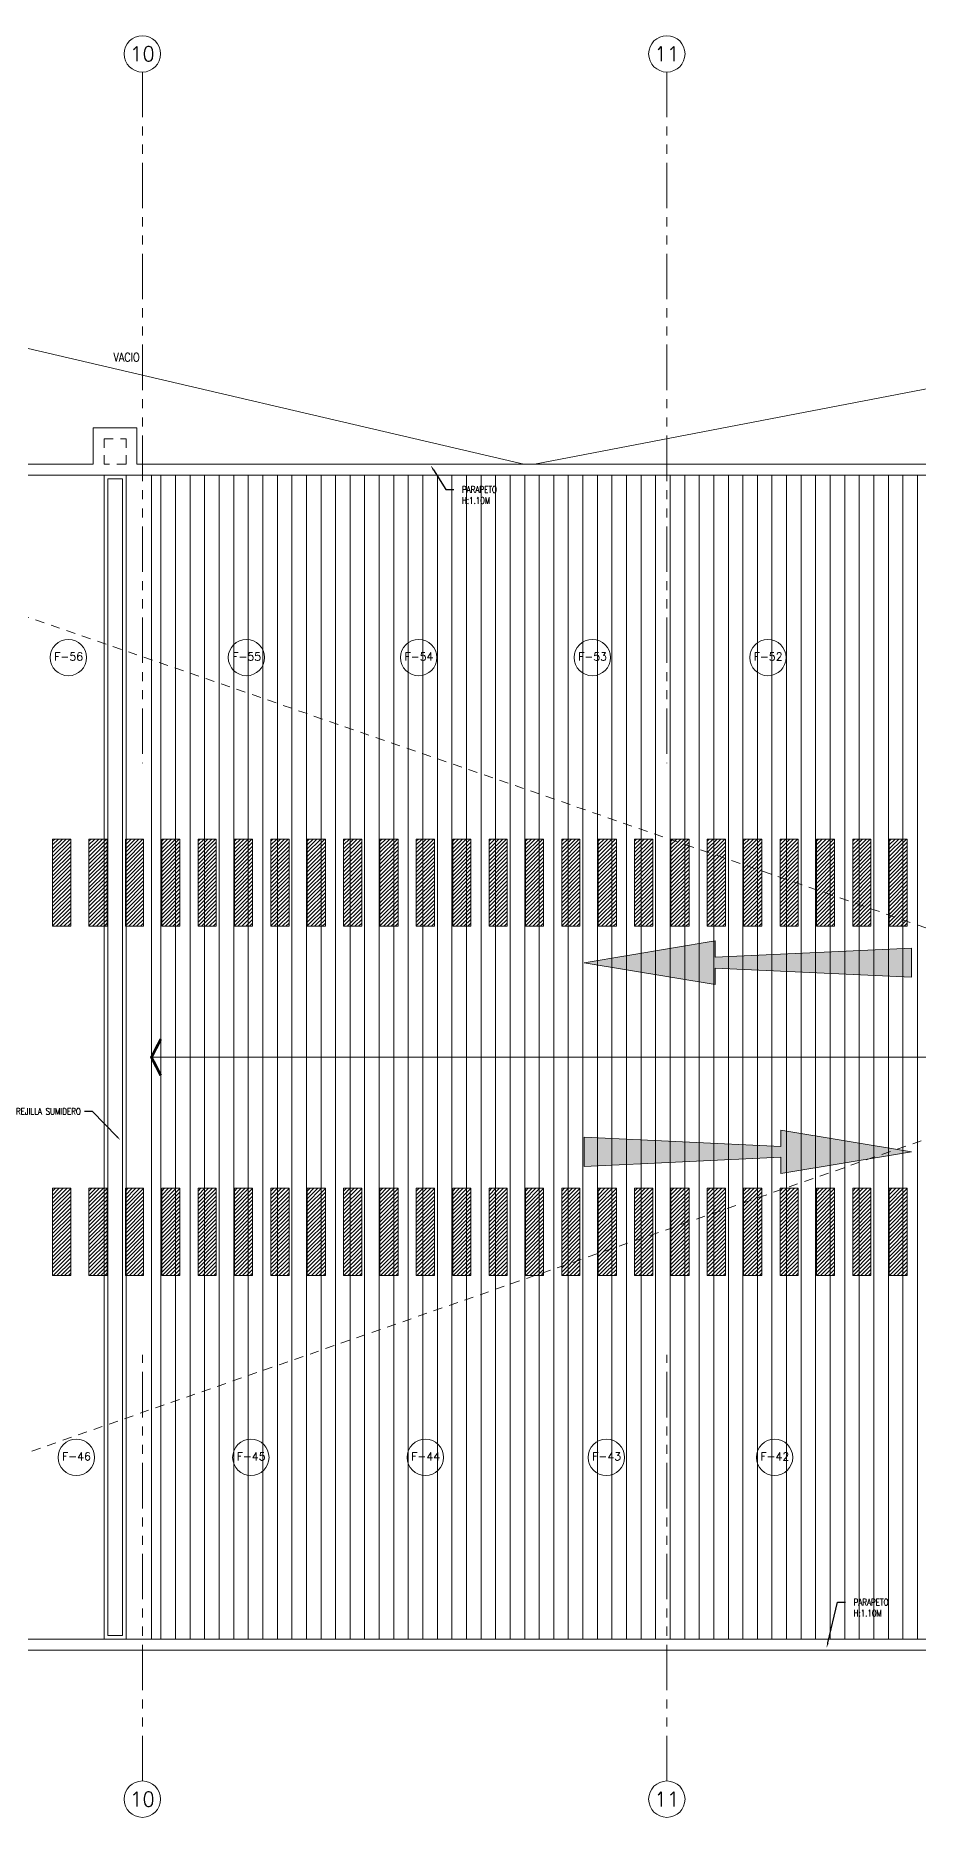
# Model space of a CAD drawing. Header units: millimetres. Extents: x 2085 to 2829, y 1347 to 1643.
# Drawn here: x 2169.91 to 2182.04, y 1360.64 to 1385.13 of the extents above; entities that cross this region are included whole.
import ezdxf
from ezdxf import colors
from ezdxf.entities.mleader import LeaderData, LeaderLine
from ezdxf.enums import TextEntityAlignment as Align
from ezdxf.math import Vec2, Vec3

# ---------------------------------------------------------------- set-up
doc = ezdxf.new("R2010")
doc.units = ezdxf.units.MM
for name, pattern in [('HIDDEN2', [0.1875, 0.125, -0.0625]), ('PHANTOM', [2.5, 1.25, -0.25, 0.25, -0.25, 0.25, -0.25]), ('PHANTOM2', [1.25, 0.625, -0.125, 0.125, -0.125, 0.125, -0.125])]:
    doc.linetypes.add(name, pattern=pattern)
doc.layers.get('0').update_dxf_attribs({"color": 251, "lineweight": 9})
for name, color, linetype, lineweight in [('A-EJES', 251, 'PHANTOM', 9), ('A-HATCH', 251, 'Continuous', 9), ('A-LINEAS', 251, 'Continuous', 9), ('A-MURO BAJO', 251, 'Continuous', 9), ('A-NUMERO ESTAC', 251, 'Continuous', 13), ('A-PROYECCIONES', 251, 'HIDDEN2', 9), ('A-TEXTO-AMBIENTES', 251, 'Continuous', 9), ('A-TEXTO-INDICACIONES', 251, 'Continuous', 13), ('CIRCULACION PEATONAL', 251, 'Continuous', 13), ('DLP_MURO BAJO', 251, 'Continuous', 13)]:
    doc.layers.add(name, color=color, linetype=linetype, lineweight=lineweight)
doc.styles.add('ROMANS', font='romans.shx', dxfattribs={"width": 0.8})
doc.styles.add('TXT_COTAS', font='romans.shx', dxfattribs={"width": 0.8})

# ---------------------------------------------------------------- blocks, each defined once
blk = doc.blocks.new('*U229')
at = {"layer": 'CIRCULACION PEATONAL'}
h = blk.add_hatch(dxfattribs=at)
h.set_pattern_fill('ANSI31', color=256, scale=0.3)
h.set_pattern_definition([(45, (48.250368, 0), (-0.0265165, 0.0265165), [])])
h.paths.add_polyline_path([(48.547, 0.228), (48.297, 0.228), (48.297, -0.972), (48.547, -0.972)])
h = blk.add_hatch(dxfattribs=at)
h.set_pattern_fill('ANSI31', color=256, scale=0.3)
h.set_pattern_definition([(45, (48.750368, 0), (-0.0265165, 0.0265165), [])])
h.paths.add_polyline_path([(49.047, 0.228), (48.797, 0.228), (48.797, -0.972), (49.047, -0.972)])
h = blk.add_hatch(dxfattribs=at)
h.set_pattern_fill('ANSI31', color=256, scale=0.3)
h.set_pattern_definition([(45, (49.250368, 0), (-0.0265165, 0.0265165), [])])
h.paths.add_polyline_path([(49.547, 0.228), (49.297, 0.228), (49.297, -0.972), (49.547, -0.972)])
h = blk.add_hatch(dxfattribs=at)
h.set_pattern_fill('ANSI31', color=256, scale=0.3)
h.set_pattern_definition([(45, (49.750368, 0), (-0.0265165, 0.0265165), [])])
h.paths.add_polyline_path([(50.047, 0.228), (49.797, 0.228), (49.797, -0.972), (50.047, -0.972)])
h = blk.add_hatch(dxfattribs=at)
h.set_pattern_fill('ANSI31', color=256, scale=0.3)
h.set_pattern_definition([(45, (50.250368, 0), (-0.0265165, 0.0265165), [])])
h.paths.add_polyline_path([(50.547, 0.228), (50.297, 0.228), (50.297, -0.972), (50.547, -0.972)])
h = blk.add_hatch(dxfattribs=at)
h.set_pattern_fill('ANSI31', color=256, scale=0.3)
h.set_pattern_definition([(45, (50.750368, 0), (-0.0265165, 0.0265165), [])])
h.paths.add_polyline_path([(51.047, 0.228), (50.797, 0.228), (50.797, -0.972), (51.047, -0.972)])
h = blk.add_hatch(dxfattribs=at)
h.set_pattern_fill('ANSI31', color=256, scale=0.3)
h.set_pattern_definition([(45, (51.250368, 0), (-0.0265165, 0.0265165), [])])
h.paths.add_polyline_path([(51.547, 0.228), (51.297, 0.228), (51.297, -0.972), (51.547, -0.972)])
h = blk.add_hatch(dxfattribs=at)
h.set_pattern_fill('ANSI31', color=256, scale=0.3)
h.set_pattern_definition([(45, (51.750368, 0), (-0.0265165, 0.0265165), [])])
h.paths.add_polyline_path([(52.047, 0.228), (51.797, 0.228), (51.797, -0.972), (52.047, -0.972)])
h = blk.add_hatch(dxfattribs=at)
h.set_pattern_fill('ANSI31', color=256, scale=0.3)
h.set_pattern_definition([(45, (52.250368, 0), (-0.0265165, 0.0265165), [])])
h.paths.add_polyline_path([(52.547, 0.228), (52.297, 0.228), (52.297, -0.972), (52.547, -0.972)])
h = blk.add_hatch(dxfattribs=at)
h.set_pattern_fill('ANSI31', color=256, scale=0.3)
h.set_pattern_definition([(45, (52.750368, 0), (-0.0265165, 0.0265165), [])])
h.paths.add_polyline_path([(53.047, 0.228), (52.797, 0.228), (52.797, -0.972), (53.047, -0.972)])
h = blk.add_hatch(dxfattribs=at)
h.set_pattern_fill('ANSI31', color=256, scale=0.3)
h.set_pattern_definition([(45, (53.250368, 0), (-0.0265165, 0.0265165), [])])
h.paths.add_polyline_path([(53.547, 0.228), (53.297, 0.228), (53.297, -0.972), (53.547, -0.972)])
h = blk.add_hatch(dxfattribs=at)
h.set_pattern_fill('ANSI31', color=256, scale=0.3)
h.set_pattern_definition([(45, (53.750368, 0), (-0.0265165, 0.0265165), [])])
h.paths.add_polyline_path([(54.047, 0.228), (53.797, 0.228), (53.797, -0.972), (54.047, -0.972)])
h = blk.add_hatch(dxfattribs=at)
h.set_pattern_fill('ANSI31', color=256, scale=0.3)
h.set_pattern_definition([(45, (54.250368, 0), (-0.0265165, 0.0265165), [])])
h.paths.add_polyline_path([(54.547, 0.228), (54.297, 0.228), (54.297, -0.972), (54.547, -0.972)])
h = blk.add_hatch(dxfattribs=at)
h.set_pattern_fill('ANSI31', color=256, scale=0.3)
h.set_pattern_definition([(45, (54.750368, 0), (-0.0265165, 0.0265165), [])])
h.paths.add_polyline_path([(55.047, 0.228), (54.797, 0.228), (54.797, -0.972), (55.047, -0.972)])
h = blk.add_hatch(dxfattribs=at)
h.set_pattern_fill('ANSI31', color=256, scale=0.3)
h.set_pattern_definition([(45, (55.250368, 0), (-0.0265165, 0.0265165), [])])
h.paths.add_polyline_path([(55.547, 0.228), (55.297, 0.228), (55.297, -0.972), (55.547, -0.972)])
h = blk.add_hatch(dxfattribs=at)
h.set_pattern_fill('ANSI31', color=256, scale=0.3)
h.set_pattern_definition([(45, (55.750368, 0), (-0.0265165, 0.0265165), [])])
h.paths.add_polyline_path([(56.047, 0.228), (55.797, 0.228), (55.797, -0.972), (56.047, -0.972)])
h = blk.add_hatch(dxfattribs=at)
h.set_pattern_fill('ANSI31', color=256, scale=0.3)
h.set_pattern_definition([(45, (56.250368, 0), (-0.0265165, 0.0265165), [])])
h.paths.add_polyline_path([(56.547, 0.228), (56.297, 0.228), (56.297, -0.972), (56.547, -0.972)])
h = blk.add_hatch(dxfattribs=at)
h.set_pattern_fill('ANSI31', color=256, scale=0.3)
h.set_pattern_definition([(45, (56.750368, 0), (-0.0265165, 0.0265165), [])])
h.paths.add_polyline_path([(57.047, 0.228), (56.797, 0.228), (56.797, -0.972), (57.047, -0.972)])
h = blk.add_hatch(dxfattribs=at)
h.set_pattern_fill('ANSI31', color=256, scale=0.3)
h.set_pattern_definition([(45, (57.250368, 0), (-0.0265165, 0.0265165), [])])
h.paths.add_polyline_path([(57.547, 0.228), (57.297, 0.228), (57.297, -0.972), (57.547, -0.972)])
h = blk.add_hatch(dxfattribs=at)
h.set_pattern_fill('ANSI31', color=256, scale=0.3)
h.set_pattern_definition([(45, (57.750368, 0), (-0.0265165, 0.0265165), [])])
h.paths.add_polyline_path([(58.047, 0.228), (57.797, 0.228), (57.797, -0.972), (58.047, -0.972)])
h = blk.add_hatch(dxfattribs=at)
h.set_pattern_fill('ANSI31', color=256, scale=0.3)
h.set_pattern_definition([(45, (58.250368, 0), (-0.0265165, 0.0265165), [])])
h.paths.add_polyline_path([(58.547, 0.228), (58.297, 0.228), (58.297, -0.972), (58.547, -0.972)])
h = blk.add_hatch(dxfattribs=at)
h.set_pattern_fill('ANSI31', color=256, scale=0.3)
h.set_pattern_definition([(45, (58.750368, 0), (-0.0265165, 0.0265165), [])])
h.paths.add_polyline_path([(59.047, 0.228), (58.797, 0.228), (58.797, -0.972), (59.047, -0.972)])
h = blk.add_hatch(dxfattribs=at)
h.set_pattern_fill('ANSI31', color=256, scale=0.3)
h.set_pattern_definition([(45, (59.250368, 0), (-0.0265165, 0.0265165), [])])
h.paths.add_polyline_path([(59.547, 0.228), (59.297, 0.228), (59.297, -0.972), (59.547, -0.972)])
h = blk.add_hatch(dxfattribs=at)
h.set_pattern_fill('ANSI31', color=256, scale=0.3)
h.set_pattern_definition([(45, (59.750368, 0), (-0.0265165, 0.0265165), [])])
h.paths.add_polyline_path([(60.047, 0.228), (59.797, 0.228), (59.797, -0.972), (60.047, -0.972)])
for points in [[(48.297, -0.972), (48.547, -0.972), (48.547, 0.228), (48.297, 0.228)], [(48.797, -0.972), (49.047, -0.972), (49.047, 0.228), (48.797, 0.228)], [(49.297, -0.972), (49.547, -0.972), (49.547, 0.228), (49.297, 0.228)], [(49.797, -0.972), (50.047, -0.972), (50.047, 0.228), (49.797, 0.228)], [(50.297, -0.972), (50.547, -0.972), (50.547, 0.228), (50.297, 0.228)], [(50.797, -0.972), (51.047, -0.972), (51.047, 0.228), (50.797, 0.228)], [(51.297, -0.972), (51.547, -0.972), (51.547, 0.228), (51.297, 0.228)], [(51.797, -0.972), (52.047, -0.972), (52.047, 0.228), (51.797, 0.228)], [(52.297, -0.972), (52.547, -0.972), (52.547, 0.228), (52.297, 0.228)], [(52.797, -0.972), (53.047, -0.972), (53.047, 0.228), (52.797, 0.228)], [(53.297, -0.972), (53.547, -0.972), (53.547, 0.228), (53.297, 0.228)], [(53.797, -0.972), (54.047, -0.972), (54.047, 0.228), (53.797, 0.228)], [(54.297, -0.972), (54.547, -0.972), (54.547, 0.228), (54.297, 0.228)], [(54.797, -0.972), (55.047, -0.972), (55.047, 0.228), (54.797, 0.228)], [(55.297, -0.972), (55.547, -0.972), (55.547, 0.228), (55.297, 0.228)], [(55.797, -0.972), (56.047, -0.972), (56.047, 0.228), (55.797, 0.228)], [(56.297, -0.972), (56.547, -0.972), (56.547, 0.228), (56.297, 0.228)], [(56.797, -0.972), (57.047, -0.972), (57.047, 0.228), (56.797, 0.228)], [(57.297, -0.972), (57.547, -0.972), (57.547, 0.228), (57.297, 0.228)], [(57.797, -0.972), (58.047, -0.972), (58.047, 0.228), (57.797, 0.228)], [(58.297, -0.972), (58.547, -0.972), (58.547, 0.228), (58.297, 0.228)], [(58.797, -0.972), (59.047, -0.972), (59.047, 0.228), (58.797, 0.228)], [(59.297, -0.972), (59.547, -0.972), (59.547, 0.228), (59.297, 0.228)], [(59.797, -0.972), (60.047, -0.972), (60.047, 0.228), (59.797, 0.228)]]:
    blk.add_lwpolyline(points, close=True, dxfattribs=at)
blk = doc.blocks.new('EJES 1P')
at = {"layer": 'A-EJES', "linetype": 'PHANTOM2'}
for points in [[(55.994, 5.345), (55.994, -4.158)], [(63.204, 5.345), (63.204, -4.158)], [(55.994, -18.151), (55.994, -12.292)], [(63.204, -18.151), (63.204, -12.292)]]:
    blk.add_lwpolyline(points, dxfattribs=at)
at = {"layer": 'A-EJES', "linetype": 'Continuous'}
for centre in [(55.994, 5.592), (63.204, 5.592), (55.994, -18.398), (63.204, -18.398)]:
    blk.add_circle(centre, 0.25, dxfattribs=at)
at = {"layer": 'A-EJES', "linetype": 'Continuous', "style": 'ROMANS'}
for s, p in [('10', (55.994, 5.592)), ('11', (63.204, 5.592)), ('10', (55.994, -18.398)), ('11', (63.204, -18.398))]:
    blk.add_text(s, height=0.2, dxfattribs=at).set_placement(p, align=Align.MIDDLE_CENTER)
blk = doc.blocks.new('*U228')
at = {"layer": 'CIRCULACION PEATONAL'}
h = blk.add_hatch(dxfattribs=at)
h.set_pattern_fill('ANSI31', color=256, scale=0.3)
h.set_pattern_definition([(45, (29.250368, 0), (-0.0265165, 0.0265165), [])])
h.paths.add_polyline_path([(29.547, 0.228), (29.297, 0.228), (29.297, -0.972), (29.547, -0.972)])
h = blk.add_hatch(dxfattribs=at)
h.set_pattern_fill('ANSI31', color=256, scale=0.3)
h.set_pattern_definition([(45, (29.750368, 0), (-0.0265165, 0.0265165), [])])
h.paths.add_polyline_path([(30.047, 0.228), (29.797, 0.228), (29.797, -0.972), (30.047, -0.972)])
h = blk.add_hatch(dxfattribs=at)
h.set_pattern_fill('ANSI31', color=256, scale=0.3)
h.set_pattern_definition([(45, (30.250368, 0), (-0.0265165, 0.0265165), [])])
h.paths.add_polyline_path([(30.547, 0.228), (30.297, 0.228), (30.297, -0.972), (30.547, -0.972)])
h = blk.add_hatch(dxfattribs=at)
h.set_pattern_fill('ANSI31', color=256, scale=0.3)
h.set_pattern_definition([(45, (30.750368, 0), (-0.0265165, 0.0265165), [])])
h.paths.add_polyline_path([(31.047, 0.228), (30.797, 0.228), (30.797, -0.972), (31.047, -0.972)])
h = blk.add_hatch(dxfattribs=at)
h.set_pattern_fill('ANSI31', color=256, scale=0.3)
h.set_pattern_definition([(45, (31.250368, 0), (-0.0265165, 0.0265165), [])])
h.paths.add_polyline_path([(31.547, 0.228), (31.297, 0.228), (31.297, -0.972), (31.547, -0.972)])
h = blk.add_hatch(dxfattribs=at)
h.set_pattern_fill('ANSI31', color=256, scale=0.3)
h.set_pattern_definition([(45, (31.750368, 0), (-0.0265165, 0.0265165), [])])
h.paths.add_polyline_path([(32.047, 0.228), (31.797, 0.228), (31.797, -0.972), (32.047, -0.972)])
h = blk.add_hatch(dxfattribs=at)
h.set_pattern_fill('ANSI31', color=256, scale=0.3)
h.set_pattern_definition([(45, (32.250368, 0), (-0.0265165, 0.0265165), [])])
h.paths.add_polyline_path([(32.547, 0.228), (32.297, 0.228), (32.297, -0.972), (32.547, -0.972)])
h = blk.add_hatch(dxfattribs=at)
h.set_pattern_fill('ANSI31', color=256, scale=0.3)
h.set_pattern_definition([(45, (32.750368, 0), (-0.0265165, 0.0265165), [])])
h.paths.add_polyline_path([(33.047, 0.228), (32.797, 0.228), (32.797, -0.972), (33.047, -0.972)])
h = blk.add_hatch(dxfattribs=at)
h.set_pattern_fill('ANSI31', color=256, scale=0.3)
h.set_pattern_definition([(45, (33.250368, 0), (-0.0265165, 0.0265165), [])])
h.paths.add_polyline_path([(33.547, 0.228), (33.297, 0.228), (33.297, -0.972), (33.547, -0.972)])
h = blk.add_hatch(dxfattribs=at)
h.set_pattern_fill('ANSI31', color=256, scale=0.3)
h.set_pattern_definition([(45, (33.750368, 0), (-0.0265165, 0.0265165), [])])
h.paths.add_polyline_path([(34.047, 0.228), (33.797, 0.228), (33.797, -0.972), (34.047, -0.972)])
h = blk.add_hatch(dxfattribs=at)
h.set_pattern_fill('ANSI31', color=256, scale=0.3)
h.set_pattern_definition([(45, (34.250368, 0), (-0.0265165, 0.0265165), [])])
h.paths.add_polyline_path([(34.547, 0.228), (34.297, 0.228), (34.297, -0.972), (34.547, -0.972)])
h = blk.add_hatch(dxfattribs=at)
h.set_pattern_fill('ANSI31', color=256, scale=0.3)
h.set_pattern_definition([(45, (34.750368, 0), (-0.0265165, 0.0265165), [])])
h.paths.add_polyline_path([(35.047, 0.228), (34.797, 0.228), (34.797, -0.972), (35.047, -0.972)])
h = blk.add_hatch(dxfattribs=at)
h.set_pattern_fill('ANSI31', color=256, scale=0.3)
h.set_pattern_definition([(45, (35.250368, 0), (-0.0265165, 0.0265165), [])])
h.paths.add_polyline_path([(35.547, 0.228), (35.297, 0.228), (35.297, -0.972), (35.547, -0.972)])
h = blk.add_hatch(dxfattribs=at)
h.set_pattern_fill('ANSI31', color=256, scale=0.3)
h.set_pattern_definition([(45, (35.750368, 0), (-0.0265165, 0.0265165), [])])
h.paths.add_polyline_path([(36.047, 0.228), (35.797, 0.228), (35.797, -0.972), (36.047, -0.972)])
h = blk.add_hatch(dxfattribs=at)
h.set_pattern_fill('ANSI31', color=256, scale=0.3)
h.set_pattern_definition([(45, (36.250368, 0), (-0.0265165, 0.0265165), [])])
h.paths.add_polyline_path([(36.547, 0.228), (36.297, 0.228), (36.297, -0.972), (36.547, -0.972)])
h = blk.add_hatch(dxfattribs=at)
h.set_pattern_fill('ANSI31', color=256, scale=0.3)
h.set_pattern_definition([(45, (36.750368, 0), (-0.0265165, 0.0265165), [])])
h.paths.add_polyline_path([(37.047, 0.228), (36.797, 0.228), (36.797, -0.972), (37.047, -0.972)])
h = blk.add_hatch(dxfattribs=at)
h.set_pattern_fill('ANSI31', color=256, scale=0.3)
h.set_pattern_definition([(45, (37.250368, 0), (-0.0265165, 0.0265165), [])])
h.paths.add_polyline_path([(37.547, 0.228), (37.297, 0.228), (37.297, -0.972), (37.547, -0.972)])
h = blk.add_hatch(dxfattribs=at)
h.set_pattern_fill('ANSI31', color=256, scale=0.3)
h.set_pattern_definition([(45, (37.750368, 0), (-0.0265165, 0.0265165), [])])
h.paths.add_polyline_path([(38.047, 0.228), (37.797, 0.228), (37.797, -0.972), (38.047, -0.972)])
h = blk.add_hatch(dxfattribs=at)
h.set_pattern_fill('ANSI31', color=256, scale=0.3)
h.set_pattern_definition([(45, (38.250368, 0), (-0.0265165, 0.0265165), [])])
h.paths.add_polyline_path([(38.547, 0.228), (38.297, 0.228), (38.297, -0.972), (38.547, -0.972)])
h = blk.add_hatch(dxfattribs=at)
h.set_pattern_fill('ANSI31', color=256, scale=0.3)
h.set_pattern_definition([(45, (38.750368, 0), (-0.0265165, 0.0265165), [])])
h.paths.add_polyline_path([(39.047, 0.228), (38.797, 0.228), (38.797, -0.972), (39.047, -0.972)])
h = blk.add_hatch(dxfattribs=at)
h.set_pattern_fill('ANSI31', color=256, scale=0.3)
h.set_pattern_definition([(45, (39.250368, 0), (-0.0265165, 0.0265165), [])])
h.paths.add_polyline_path([(39.547, 0.228), (39.297, 0.228), (39.297, -0.972), (39.547, -0.972)])
h = blk.add_hatch(dxfattribs=at)
h.set_pattern_fill('ANSI31', color=256, scale=0.3)
h.set_pattern_definition([(45, (39.750368, 0), (-0.0265165, 0.0265165), [])])
h.paths.add_polyline_path([(40.047, 0.228), (39.797, 0.228), (39.797, -0.972), (40.047, -0.972)])
h = blk.add_hatch(dxfattribs=at)
h.set_pattern_fill('ANSI31', color=256, scale=0.3)
h.set_pattern_definition([(45, (40.250368, 0), (-0.0265165, 0.0265165), [])])
h.paths.add_polyline_path([(40.547, 0.228), (40.297, 0.228), (40.297, -0.972), (40.547, -0.972)])
h = blk.add_hatch(dxfattribs=at)
h.set_pattern_fill('ANSI31', color=256, scale=0.3)
h.set_pattern_definition([(45, (40.750368, 0), (-0.0265165, 0.0265165), [])])
h.paths.add_polyline_path([(41.047, 0.228), (40.797, 0.228), (40.797, -0.972), (41.047, -0.972)])
for points in [[(29.297, -0.972), (29.547, -0.972), (29.547, 0.228), (29.297, 0.228)], [(29.797, -0.972), (30.047, -0.972), (30.047, 0.228), (29.797, 0.228)], [(30.297, -0.972), (30.547, -0.972), (30.547, 0.228), (30.297, 0.228)], [(30.797, -0.972), (31.047, -0.972), (31.047, 0.228), (30.797, 0.228)], [(31.297, -0.972), (31.547, -0.972), (31.547, 0.228), (31.297, 0.228)], [(31.797, -0.972), (32.047, -0.972), (32.047, 0.228), (31.797, 0.228)], [(32.297, -0.972), (32.547, -0.972), (32.547, 0.228), (32.297, 0.228)], [(32.797, -0.972), (33.047, -0.972), (33.047, 0.228), (32.797, 0.228)], [(33.297, -0.972), (33.547, -0.972), (33.547, 0.228), (33.297, 0.228)], [(33.797, -0.972), (34.047, -0.972), (34.047, 0.228), (33.797, 0.228)], [(34.297, -0.972), (34.547, -0.972), (34.547, 0.228), (34.297, 0.228)], [(34.797, -0.972), (35.047, -0.972), (35.047, 0.228), (34.797, 0.228)], [(35.297, -0.972), (35.547, -0.972), (35.547, 0.228), (35.297, 0.228)], [(35.797, -0.972), (36.047, -0.972), (36.047, 0.228), (35.797, 0.228)], [(36.297, -0.972), (36.547, -0.972), (36.547, 0.228), (36.297, 0.228)], [(36.797, -0.972), (37.047, -0.972), (37.047, 0.228), (36.797, 0.228)], [(37.297, -0.972), (37.547, -0.972), (37.547, 0.228), (37.297, 0.228)], [(37.797, -0.972), (38.047, -0.972), (38.047, 0.228), (37.797, 0.228)], [(38.297, -0.972), (38.547, -0.972), (38.547, 0.228), (38.297, 0.228)], [(38.797, -0.972), (39.047, -0.972), (39.047, 0.228), (38.797, 0.228)], [(39.297, -0.972), (39.547, -0.972), (39.547, 0.228), (39.297, 0.228)], [(39.797, -0.972), (40.047, -0.972), (40.047, 0.228), (39.797, 0.228)], [(40.297, -0.972), (40.547, -0.972), (40.547, 0.228), (40.297, 0.228)], [(40.797, -0.972), (41.047, -0.972), (41.047, 0.228), (40.797, 0.228)]]:
    blk.add_lwpolyline(points, close=True, dxfattribs=at)
blk = doc.blocks.new('PO_GUARDIA CIVIL ESQ FAISANES_PLANTAS_Sotanos_REVA_2022.01.24 - copia$0$XREF_SOTANOS - ETAPA 1-2020.06.26$0$frr')
at = {"transparency": 33554687}
blk.add_hatch(color=8, dxfattribs=at).paths.add_polyline_path([(0.002, -0.011), (-0.002, -0.011), (-0.3, -1.8), (-0.075, -1.8), (-0.2, -4.5), (0.2, -4.5), (0.075, -1.8), (0.3, -1.8)])
at = {"color": 7}
blk.add_lwpolyline([(-0.2, -4.5), (0.2, -4.5), (0.075, -1.8), (0.3, -1.8), (0, 0), (-0.3, -1.8), (-0.075, -1.8)], close=True, dxfattribs=at)
blk = doc.blocks.new('EJE')
at = {"linetype": 'Continuous'}
blk.add_circle((0, 0), 0.5, dxfattribs=at)
at = {"layer": 'A-TEXTO-INDICACIONES', "style": 'ROMANS'}
blk.add_attdef('EJE', text='', height=0.22, rotation=0, dxfattribs=at).set_placement((0.007, 0.028), align=Align.MIDDLE_CENTER)

msp = doc.modelspace()

# ---------------------------------------------------------------- hatches: boundary and pattern name
at = {"layer": 'A-HATCH'}
h = msp.add_hatch(dxfattribs=at)
h.set_pattern_fill('_USER', color=256, scale=0.2, angle=90, pattern_type=0)
h.set_pattern_definition([(90, (2203.4295, 1371.27974), (-0.2, 1e-17), [])])
h.paths.add_polyline_path([(2171.499, 1363.09), (2203.179, 1363.09), (2203.179, 1379.09), (2171.499, 1379.09)])

# ---------------------------------------------------------------- linework, layer by layer
msp.add_line((2171.499, 1371.09), (2203.179, 1371.09))
for points in [[(2171.149, 1363.09), (2170.849, 1363.09), (2170.849, 1379.09), (2171.149, 1379.09)], [(2171.099, 1363.14), (2170.899, 1363.14), (2170.899, 1379.04), (2171.099, 1379.04)]]:
    msp.add_lwpolyline(points, close=True)
at = {"const_width": 0.0375}
msp.add_lwpolyline([(2171.627, 1370.839), (2171.499, 1371.09), (2171.627, 1371.339)], dxfattribs=at)
at = {"layer": 'A-LINEAS'}
msp.add_lwpolyline([(2171.499, 1363.09), (2203.179, 1363.09), (2203.179, 1379.09), (2171.499, 1379.09)], close=True, dxfattribs=at)
at = {"layer": 'A-MURO BAJO'}
for p, q in [((2166.416, 1381.626, 0), (2176.616, 1379.24, 0)), ((2189.166, 1381.626, 0), (2176.766, 1379.24, 0)), ((2100.503, 1362.94), (2232.269, 1362.94))]:
    msp.add_line(p, q, dxfattribs=at)
for points in [[(2164.164, 1379.24), (2170.699, 1379.24), (2170.699, 1379.74), (2171.299, 1379.74), (2171.299, 1379.24), (2189.166, 1379.24)], [(2164.164, 1379.09), (2189.166, 1379.09)], [(2116.705, 1363.09), (2232.019, 1363.09), (2232.019, 1368.09)]]:
    msp.add_lwpolyline(points, dxfattribs=at)
at = {"layer": 'A-PROYECCIONES'}
for p, q in [((2162.419, 1363.083), (2208.305, 1379.09)), ((2164.164, 1379.09), (2210.419, 1363.09))]:
    msp.add_line(p, q, dxfattribs=at)
msp.add_lwpolyline([(2170.849, 1379.24), (2170.849, 1379.59), (2171.149, 1379.59), (2171.149, 1379.24)], close=True, dxfattribs=at)

# ---------------------------------------------------------------- block references
msp.add_blockref('EJES 1P', (2115.38, 1379.29))
at = {"rotation": 180.0005141974605}
for name, p in [('*U228', (2211.187, 1373.118)), ('*U229', (2230.187, 1368.317))]:
    msp.add_blockref(name, p, dxfattribs=at)
at = {"transparency": 33554483}
for p, rotation in [((2177.449, 1372.39), 90), ((2177.449, 1372.39), 90), ((2181.949, 1369.79), 270), ((2181.949, 1369.79), 270)]:
    msp.add_blockref('PO_GUARDIA CIVIL ESQ FAISANES_PLANTAS_Sotanos_REVA_2022.01.24 - copia$0$XREF_SOTANOS - ETAPA 1-2020.06.26$0$frr', p, dxfattribs=dict(at, rotation=rotation))
at = {"layer": 'A-NUMERO ESTAC', "xscale": 0.5, "yscale": 0.5, "zscale": 0.5}
for p, values in [((2170.357, 1376.584), {'EJE': 'F-56'}), ((2172.805, 1376.584), {'EJE': 'F-55'}), ((2175.173, 1376.584), {'EJE': 'F-54'}), ((2177.56, 1376.584), {'EJE': 'F-53'}), ((2179.973, 1376.584), {'EJE': 'F-52'}), ((2170.465, 1365.59, 0), {'EJE': 'F-46'}), ((2172.865, 1365.59, 0), {'EJE': 'F-45'}), ((2175.265, 1365.59, 0), {'EJE': 'F-44'}), ((2177.753, 1365.59, 0), {'EJE': 'F-43'}), ((2180.065, 1365.59, 0), {'EJE': 'F-42'})]:
    msp.add_blockref('EJE', p, dxfattribs=at).add_auto_attribs(values)
at = {"layer": 'DLP_MURO BAJO'}
msp.add_blockref('EJES 1P', (2115.38, 1379.29), dxfattribs=at)

# ---------------------------------------------------------------- texts
at = {"layer": 'A-TEXTO-AMBIENTES', "insert": (2171.157, 1380.712), "char_height": 0.12, "width": 2.55621, "attachment_point": 5, "style": 'ROMANS'}
msp.add_mtext('VACIO', dxfattribs=at)

# ---------------------------------------------------------------- leaders
at = {"layer": 'A-TEXTO-INDICACIONES'}
ml = msp.add_multileader_mtext('Standard', dxfattribs=at)
ml.set_content('\\pxsm1,ql,t16;PARAPETO\\PH:1.10M', color=256, style='TXT_COTAS')
ml.set_leader_properties(color=7)
ml.build(insert=Vec2(0, 0))
ml.multileader.update_dxf_attribs({"dogleg_length": 0.11, "arrow_head_size": 0.07})
ctx = ml.context
ctx.base_point, ctx.char_height, ctx.arrow_head_size, ctx.landing_gap_size, ctx.plane_origin = Vec3(2175.657, 1378.894), 0.09, 0.07, 0.05, Vec3(2175.394, 1378.454)
ctx.text_align_type = 2
notes = []
notes.append((ctx, [(0, (1, 1, 0), (2175.547, 1378.894), (1, 0), 0.11, [(0, [(2175.338, 1379.224)], 0, [])])]))
ctx.mtext.insert, ctx.mtext.width, ctx.mtext.defined_height, ctx.mtext.alignment, ctx.mtext.flow_direction = Vec3(2176.218, 1378.939), 0.45159, 0.437, 3, 5
ml = msp.add_multileader_mtext('Standard', dxfattribs=at)
ml.set_content('REJILLA SUMIDERO', color=256, style='TXT_COTAS')
ml.set_leader_properties(color=7)
ml.build(insert=Vec2(0, 0))
ml.multileader.update_dxf_attribs({"dogleg_length": 0.11, "arrow_head_size": 0.07})
ctx = ml.context
ctx.base_point, ctx.char_height, ctx.arrow_head_size, ctx.landing_gap_size, ctx.plane_origin = Vec3(2169.494, 1370.346), 0.09, 0.07, 0.05, Vec3(2169.895, 1369.821)
ctx.text_align_type = 2
notes.append((ctx, [(1, (1, 1, 0), (2170.688, 1370.346), (-1, 0), 0.11, [(0, [(2171.07, 1369.952)], 0, [])])]))
ctx.mtext.insert, ctx.mtext.width, ctx.mtext.alignment, ctx.mtext.flow_direction = Vec3(2170.528, 1370.391), 1.01201, 3, 5
ml = msp.add_multileader_mtext('Standard', dxfattribs=at)
ml.set_content('\\pxsm1,ql,t16;PARAPETO\\PH:1.10M', color=256, style='TXT_COTAS')
ml.set_leader_properties(color=7)
ml.build(insert=Vec2(0, 0))
ml.multileader.update_dxf_attribs({"dogleg_length": 0.11, "arrow_head_size": 0.07})
ctx = ml.context
ctx.base_point, ctx.char_height, ctx.arrow_head_size, ctx.landing_gap_size, ctx.plane_origin = Vec3(2181.043, 1363.599), 0.09, 0.07, 0.05, Vec3(2180.779, 1363.158)
ctx.text_align_type = 2
notes.append((ctx, [(0, (1, 1, 0), (2180.932, 1363.599), (1, 0), 0.11, [(0, [(2180.781, 1362.972)], 0, [])])]))
ctx.mtext.insert, ctx.mtext.width, ctx.mtext.defined_height, ctx.mtext.alignment, ctx.mtext.flow_direction = Vec3(2181.604, 1363.644), 0.45339, 0.437, 3, 5
for ctx, leaders in notes:
    for number, flags, end, landing, length, lines in leaders:
        leader = LeaderData()
        leader.index, (leader.has_last_leader_line, leader.has_dogleg_vector, leader.attachment_direction) = number, flags
        leader.last_leader_point, leader.dogleg_vector, leader.dogleg_length = Vec3(end), Vec3(landing), length
        for number, points, colour, breaks in lines:
            line = LeaderLine()
            line.index, line.vertices, line.color, line.breaks = number, Vec3.list(points), colors.encode_raw_color(colour), breaks
            leader.lines.append(line)
        ctx.leaders.append(leader)

doc.saveas('drawing.dxf')
